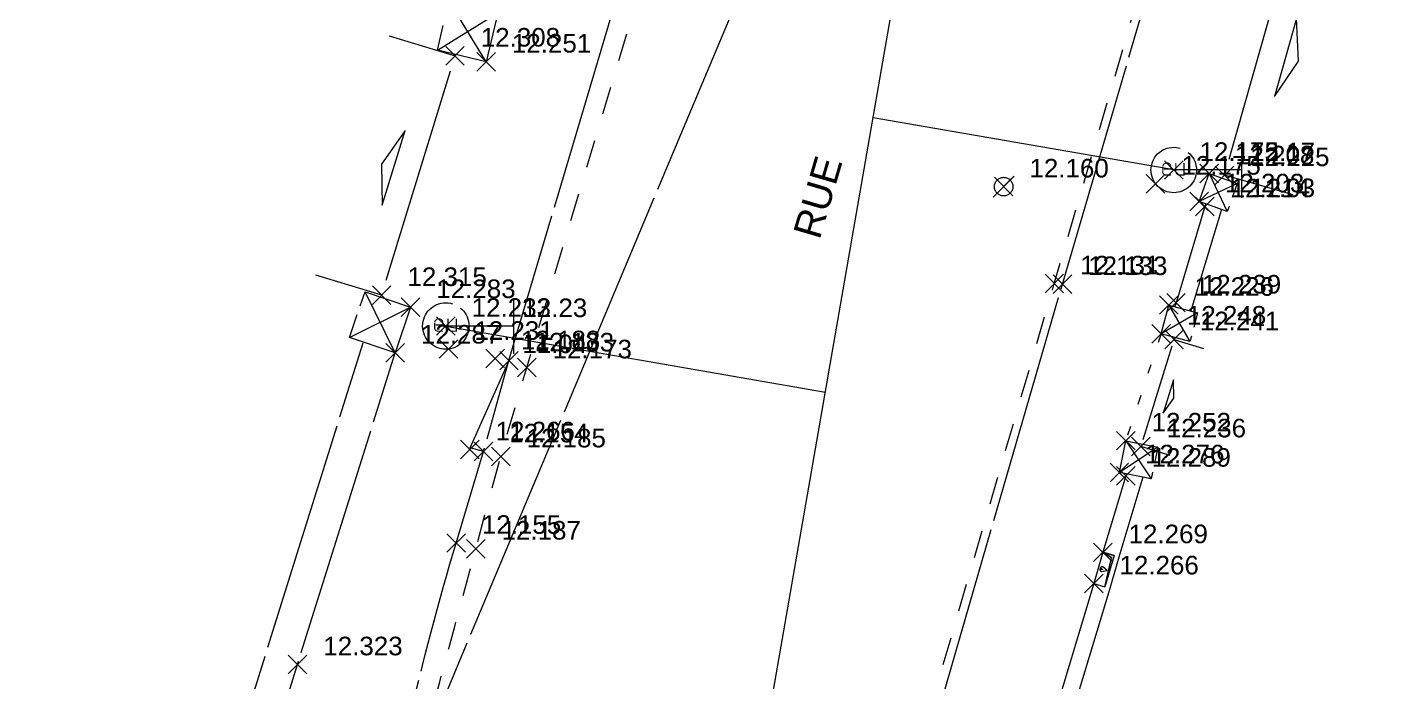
# Model space of a CAD drawing. Header units: metres. Extents: x 1224602 to 1224842, y 7187490 to 7187733.
# Drawn here: x 1224634.05 to 1224648.62, y 7187554.28 to 7187561.33 of the extents above; entities that cross this region are included whole.
import ezdxf
from ezdxf.enums import TextEntityAlignment as Align

# ---------------------------------------------------------------- set-up
doc = ezdxf.new("R2010")
doc.units = ezdxf.units.M
doc.header["$PDMODE"] = 3
doc.header["$PDSIZE"] = 0.1
for name, pattern in [('LL_0822', [2.5, 2.5, 0]), ('LL_0824', [0.35, 0.1, -0.25]), ('LL_0829', [0.6, 0.3, -0.3]), ('SL_1146', [2.5, 2.5, 0]), ('Socle_Continu', [2.5, 2.5, 0]), ('YL_2901', [2.5, 2.5, 0])]:
    doc.linetypes.add(name, pattern=pattern)
for name, color, linetype, lineweight in [('CLOTU_SCS', 212, 'Socle_Continu', 13), ('EAUPO_SCS', 140, 'Socle_Continu', 13), ('GAZFL_SCS', 40, 'Socle_Continu', 13), ('HABIL_SCI', 7, 'Socle_Continu', 13), ('SIGTA_SCI', 7, 'Socle_Continu', 13), ('SIGTO_SCI', 255, 'Socle_Continu', 13), ('VOIRI_SCS', 7, 'Socle_Continu', 13)]:
    doc.layers.add(name, color=color, linetype=linetype, lineweight=lineweight)
for name, color, linetype, lineweight, true_color in [('EAUUS_PSI', 7, 'Socle_Continu', 13, 0x7f3f00), ('EAUUS_SCS', 7, 'Socle_Continu', 13, 0x7f3f00), ('EAUUS_SCT', 7, 'Socle_Continu', 13, 0x7f3f00), ('SIGTS_PSS', 7, 'Socle_Continu', 13, 0x9966cc)]:
    doc.layers.add(name, color=color, linetype=linetype, lineweight=lineweight, true_color=true_color)
doc.styles.add('Reseaux', font='arial.ttf')
doc.styles.get("Standard").update_dxf_attribs({"font": 'arial.ttf'})
doc.linetypes.add('CL_0181', pattern='A,3,-0.15,0.4,-0.381,["eu",Standard,S=0.254,R=0,X=-0.2,Y=-0.1],-0.381,0.4,-0.15', length=4.862)

# ---------------------------------------------------------------- blocks, each defined once
blk = doc.blocks.new('YP_1521')
at = {"layer": 'SIGTO_SCI', "color": 7, "linetype": 'Socle_Continu'}
blk.add_point((0, 0), dxfattribs=at)
at = {"layer": 'SIGTA_SCI', "linetype": 'Socle_Continu'}
blk.add_attdef('ALT', (0.278, 0.099), '', height=0.2, dxfattribs=at)
at = {"layer": 'SIGTA_SCI', "linetype": 'Socle_Continu', "flags": 9}
blk.add_attdef('CALQUE_ALT', (1.69, -1.18), '', height=0.2, dxfattribs=at)
at = {"layer": 'SIGTO_SCI', "linetype": 'Socle_Continu', "flags": 9}
for tag, p in [('ID', (1.69, 0.105)), ('NATURE', (1.69, -0.216)), ('FAMILLE', (1.69, -0.538)), ('CALQUE', (1.69, -0.859)), ('PCRS', (1.69, -1.823))]:
    blk.add_attdef(tag, p, '', height=0.2, dxfattribs=at)
blk = doc.blocks.new('LP_0841')
at = {"layer": 'VOIRI_SCS', "linetype": 'Socle_Continu', "flags": 128}
blk.add_lwpolyline([(0, 0), (0, 0.5), (1, 0)], dxfattribs=at)
at = {"layer": 'VOIRI_SCS', "linetype": 'Socle_Continu', "flags": 9}
for tag, p in [('ID', (1.428, 0.548)), ('NATURE', (1.428, 0.227)), ('FAMILLE', (1.428, -0.095)), ('CALQUE', (1.428, -0.416)), ('PCRS', (1.428, -0.737))]:
    blk.add_attdef(tag, p, '', height=0.2, dxfattribs=at)
blk = doc.blocks.new('AP_0001')
at = {"layer": 'EAUPO_SCS', "linetype": 'Socle_Continu'}
blk.add_line((0.113, 0.113), (-0.113, -0.113), dxfattribs=at)
blk.add_circle((0, 0), 0.1, dxfattribs=at)
at = {"layer": 'EAUPO_SCS', "linetype": 'Socle_Continu', "flags": 9}
for tag, p in [('ID', (0.809, 0.507)), ('NATURE', (0.809, 0.186)), ('FAMILLE', (0.809, -0.135)), ('CALQUE', (0.809, -0.456)), ('PCRS', (0.809, -0.778))]:
    blk.add_attdef(tag, p, '', height=0.2, dxfattribs=at)
blk = doc.blocks.new('CP_0162')
at = {"layer": 'EAUUS_SCS', "linetype": 'Socle_Continu', "const_width": 0.025, "flags": 128}
for points in [[(-0.063, -0.111), (-0.174, -0.111, -0.405328), (-0.241, -0.045), (-0.241, 0.067, -0.999132), (-0.063, 0.067), (-0.063, 0.022), (-0.218, 0.022)], [(0.048, 0.155), (0.048, -0.034, 0.410802), (0.125, -0.111), (0.225, -0.111), (0.225, 0.155)]]:
    blk.add_lwpolyline(points, format="xyb", dxfattribs=at)
at = {"layer": 'EAUUS_SCS', "linetype": 'Socle_Continu'}
blk.add_circle((0, 0), 0.5, dxfattribs=at)
at = {"layer": 'EAUUS_SCS', "linetype": 'Socle_Continu', "flags": 9}
for tag, p in [('ID', (0.918, 0.522)), ('NATURE', (0.918, 0.2)), ('FAMILLE', (0.918, -0.121)), ('CALQUE', (0.918, -0.442)), ('PCRS', (0.918, -0.763))]:
    blk.add_attdef(tag, p, '', height=0.2, dxfattribs=at)
blk = doc.blocks.new('SP_1162')
at = {"layer": 'CLOTU_SCS', "linetype": 'Socle_Continu'}
for p, q in [((0, 0), (1, 1)), ((0, 1), (1, 0))]:
    blk.add_line(p, q, dxfattribs=at)
at = {"layer": 'CLOTU_SCS', "linetype": 'Socle_Continu', "flags": 128}
blk.add_lwpolyline([(1, 0), (0, 0), (0, 1), (1, 1)], close=True, dxfattribs=at)
at = {"layer": 'CLOTU_SCS', "linetype": 'Socle_Continu', "flags": 9}
for tag, p in [('ID', (1.089, 0.299)), ('NATURE', (1.089, -0.022)), ('FAMILLE', (1.089, -0.344)), ('CALQUE', (1.089, -0.665)), ('PCRS', (1.089, -0.986))]:
    blk.add_attdef(tag, p, '', height=0.2, dxfattribs=at)
blk = doc.blocks.new('SP_1161')
at = {"layer": 'CLOTU_SCS', "linetype": 'Socle_Continu'}
for p, q in [((0, 0), (0, 0.2745)), ((1, 0.2745), (1, 0)), ((0.5, 0.1545), (0.3438, 0.103)), ((0.6563, 0.103), (0.5, 0.1545)), ((0.3438, 0.103), (0.6563, 0.103)), ((0.0625, 0), (0.9375, 0))]:
    blk.add_line(p, q, dxfattribs=at)
at = {"layer": 'CLOTU_SCS', "linetype": 'Socle_Continu', "flags": 9}
for tag, p in [('ID', (1.3598, 0.3853)), ('NATURE', (1.3598, 0.0641)), ('FAMILLE', (1.3598, -0.2572)), ('CALQUE', (1.3598, -0.5785)), ('PCRS', (1.3598, -0.8998))]:
    blk.add_attdef(tag, p, '', height=0.2, dxfattribs=at)
blk = doc.blocks.new('JP_0703')
at = {"layer": 'GAZFL_SCS', "linetype": 'Socle_Continu'}
blk.add_hatch(color=256, dxfattribs=at).paths.add_polyline_path([(0, 0), (0, 0.359), (1, 0.359), (0.088, 0.3)])
h = blk.add_hatch(color=256, dxfattribs=at)
edge = h.paths.add_edge_path()
edge.add_line((0.505, 0.179), (0.471, 0.106))
edge.add_line((0.471, 0.106), (0.471, 0.096))
edge.add_ellipse((0.505, 0.099), major_axis=(-0.0336, 0), ratio=0.758629, start_angle=5.446, end_angle=174.554)
edge.add_line((0.538, 0.096), (0.538, 0.106))
edge.add_line((0.538, 0.106), (0.505, 0.179))
at = {"layer": 'GAZFL_SCS', "linetype": 'Socle_Continu', "flags": 128}
blk.add_lwpolyline([(0, 0.359), (0, 0), (1, 0), (1, 0.359)], close=True, dxfattribs=at)
at = {"layer": 'GAZFL_SCS', "linetype": 'Socle_Continu'}
blk.add_lwpolyline([(0, 0), (0, 0.359), (1, 0.359), (0.088, 0.3)], close=True, dxfattribs=at)
blk.add_lwpolyline([(0.578, 0.106), (0.578, 0.124), (0.505, 0.281), (0.432, 0.124), (0.432, 0.106, 0.066358), (0.436, 0.095, 0.1059), (0.452, 0.076, 0.086348), (0.476, 0.064, 0.076263), (0.505, 0.059, 0.076263), (0.534, 0.064, 0.086348), (0.557, 0.076, 0.1059), (0.574, 0.095, 0.066358)], format="xyb", close=True, dxfattribs=at)
at = {"layer": 'GAZFL_SCS', "linetype": 'Socle_Continu', "flags": 9}
for tag, p in [('ID', (1.013, 0.696)), ('NATURE', (1.013, 0.374)), ('FAMILLE', (1.013, 0.053)), ('CALQUE', (1.013, -0.268)), ('PCRS', (1.013, -0.589))]:
    blk.add_attdef(tag, p, '', height=0.2, dxfattribs=at)
blk = doc.blocks.new('ZP_1565')
at = {"layer": 'HABIL_SCI', "linetype": 'Socle_Continu'}
blk.add_attdef('TYPE', text='', height=0.3, dxfattribs=at).set_placement((0, 0), align=Align.MIDDLE_CENTER)
at = {"layer": 'HABIL_SCI', "linetype": 'Socle_Continu', "flags": 9}
for tag, p in [('ID', (0.547, -0.599)), ('NATURE', (0.547, -0.92)), ('FAMILLE', (0.547, -1.242)), ('CALQUE', (0.547, -1.563)), ('PCRS', (0.533, -1.833))]:
    blk.add_attdef(tag, p, '', height=0.2, dxfattribs=at)
blk = doc.blocks.new('CP_2101')
at = {"layer": 'EAUUS_PSI', "linetype": 'Socle_Continu'}
blk.add_line((0.733, 0), (0, 0), dxfattribs=at)
at = {"layer": 'EAUUS_PSI', "linetype": 'Socle_Continu', "flags": 128}
blk.add_lwpolyline([(0.733, -0.3), (0.733, 0.3)], dxfattribs=at)
at = {"layer": 'EAUUS_PSI', "linetype": 'Socle_Continu'}
blk.add_point((0, 0), dxfattribs=at)
at = {"layer": 'EAUUS_PSI', "linetype": 'Socle_Continu', "style": 'Reseaux', "flags": 9}
for tag, p in [('ID', (2.525, 0.541)), ('NATURE', (2.525, 0.22))]:
    blk.add_attdef(tag, p, '', height=0.2, dxfattribs=at)
at = {"layer": 'EAUUS_PSI', "linetype": 'Socle_Continu'}
for tag, p in [('TAMPON', (0.824, 0.196)), ('RADIER', (0.824, -0.192))]:
    blk.add_attdef(tag, text='', height=0.2, dxfattribs=at).set_placement(p, align=Align.MIDDLE_LEFT)
at = {"layer": 'EAUUS_PSI', "linetype": 'Socle_Continu', "flags": 9}
for tag, p in [('FAMILLE', (2.525, -0.101)), ('CALQUE', (2.525, -0.423))]:
    blk.add_attdef(tag, p, '', height=0.2, dxfattribs=at)

msp = doc.modelspace()

# ---------------------------------------------------------------- linework, layer by layer
at = {"layer": 'CLOTU_SCS', "linetype": 'SL_1146', "flags": 128}
for points in [[(1224646.746, 7187559.425), (1224646.738, 7187559.397), (1224646.427, 7187558.361), (1224646.414, 7187558.319)], [(1224646.916, 7187559.364), (1224646.588, 7187558.272)], [(1224635.364, 7187549.623), (1224635.563, 7187550.94), (1224635.699, 7187551.6), (1224635.848, 7187552.106), (1224636.094, 7187552.868), (1224636.62, 7187554.573), (1224637.672, 7187557.93)], [(1224635.72, 7187549.569), (1224635.917, 7187550.877), (1224636.048, 7187551.512), (1224636.192, 7187552), (1224636.437, 7187552.76), (1224636.964, 7187554.466), (1224638.016, 7187557.822)], [(1224645.891, 7187556.517), (1224645.885, 7187556.496), (1224645.638, 7187555.673), (1224645.541, 7187555.336), (1224644.72, 7187552.603), (1224644.709, 7187552.567)], [(1224646.069, 7187556.481), (1224645.811, 7187555.622), (1224645.713, 7187555.285), (1224644.88, 7187552.512)]]:
    msp.add_lwpolyline(points, dxfattribs=at)
at = {"layer": 'EAUUS_SCT', "linetype": 'CL_0181', "flags": 128}
for points in [[(1224637.395, 7187527.205), (1224644.9, 7187570.325)], [(1224646.402, 7187559.79), (1224643.165, 7187560.353)], [(1224638.562, 7187558.11), (1224642.65, 7187557.399)]]:
    msp.add_lwpolyline(points, dxfattribs=at)
at = {"layer": 'SIGTS_PSS', "linetype": 'YL_2901', "flags": 128}
msp.add_lwpolyline([(1224634.276, 7187497.942), (1224637.589, 7187551.832), (1224655.154, 7187593.64), (1224718.643, 7187594.665)], dxfattribs=at)
at = {"layer": 'VOIRI_SCS', "linetype": 'LL_0829', "flags": 128}
for points in [[(1224626.147, 7187507.126), (1224626.521, 7187507.169), (1224627.563, 7187507.319), (1224628.544, 7187507.585), (1224628.972, 7187507.797), (1224629.408, 7187508.107), (1224629.818, 7187508.435), (1224630.152, 7187508.77), (1224630.681, 7187509.335), (1224631.353, 7187510.085, 0.02522), (1224632.919, 7187512.078, 0.014512), (1224634.564, 7187514.555, 0.098052), (1224635.533, 7187517.116, 0.026815), (1224635.739, 7187518.935), (1224635.913, 7187521.882), (1224636.099, 7187525.273), (1224636.469, 7187532.058), (1224636.644, 7187535.205), (1224636.808, 7187538.367), (1224636.86, 7187539.359), (1224637.201, 7187545.57), (1224637.271, 7187546.685, -0.038044), (1224637.467, 7187549.194, -0.007798), (1224637.904, 7187551.747, -0.018751), (1224638.369, 7187553.8, -0.001515), (1224638.884, 7187555.711), (1224639.154, 7187556.704), (1224639.434, 7187557.663), (1224640.566, 7187561.437), (1224641.354, 7187564.078), (1224641.646, 7187565.104), (1224642.436, 7187567.823), (1224643.405, 7187571.094), (1224644.888, 7187576.192), (1224646.09, 7187580.337), (1224646.548, 7187581.738), (1224646.796, 7187582.433), (1224647.064, 7187583.119), (1224647.367, 7187583.815), (1224647.698, 7187584.498), (1224648.051, 7187585.17), (1224648.428, 7187585.836), (1224648.818, 7187586.481), (1224649.228, 7187587.12), (1224649.658, 7187587.746), (1224650.106, 7187588.358), (1224650.505, 7187588.868), (1224650.919, 7187589.366), (1224651.347, 7187589.852), (1224651.789, 7187590.324), (1224652.127, 7187590.665), (1224652.247, 7187590.781), (1224652.718, 7187591.224), (1224653.199, 7187591.656), (1224653.688, 7187592.08), (1224654.488, 7187592.748), (1224654.897, 7187593.07), (1224655.294, 7187593.367), (1224655.314, 7187593.382), (1224655.741, 7187593.68), (1224656.176, 7187593.967), (1224656.619, 7187594.241), (1224657.069, 7187594.504), (1224657.537, 7187594.763), (1224658.011, 7187595.012), (1224658.49, 7187595.25), (1224658.861, 7187595.426), (1224658.973, 7187595.478), (1224659.951, 7187595.91), (1224660.941, 7187596.317), (1224661.764, 7187596.636), (1224662.18, 7187596.783), (1224662.599, 7187596.918), (1224663.023, 7187597.036), (1224663.16, 7187597.071), (1224663.451, 7187597.136), (1224663.883, 7187597.223), (1224664.315, 7187597.309), (1224664.968, 7187597.446), (1224665.147, 7187597.478), (1224665.989, 7187597.591), (1224666.655, 7187597.663), (1224666.997, 7187597.694), (1224667.322, 7187597.717), (1224668.66, 7187597.775), (1224672.782, 7187597.942), (1224678.914, 7187598.238), (1224682.01, 7187598.389), (1224683.1, 7187598.447), (1224689.8, 7187598.76)], [(1224644.078, 7187501.549), (1224644.034, 7187501.501), (1224643.744, 7187501.853), (1224643.4, 7187502.386), (1224642.906, 7187503.228, -0.027651), (1224642.139, 7187504.723, -0.022541), (1224641.356, 7187506.72, -0.043092), (1224640.786, 7187509.024, -0.028132), (1224640.574, 7187511.143, -0.024631), (1224640.583, 7187512.888), (1224641.255, 7187525.171), (1224641.628, 7187532.271), (1224641.993, 7187538.915), (1224642.31, 7187544.784, -0.030432), (1224642.672, 7187549.009, -0.025828), (1224643.388, 7187552.575, -0.008562), (1224643.682, 7187553.653), (1224645.116, 7187558.567), (1224647.474, 7187566.627), (1224649.683, 7187574.216), (1224651.163, 7187579.297), (1224651.544, 7187580.298), (1224651.945, 7187581.288), (1224652.158, 7187581.776), (1224652.383, 7187582.258), (1224652.622, 7187582.733), (1224652.877, 7187583.198), (1224653.155, 7187583.661), (1224653.451, 7187584.114), (1224653.761, 7187584.558), (1224654.086, 7187584.992), (1224654.422, 7187585.419), (1224654.768, 7187585.838), (1224655.48, 7187586.655), (1224655.822, 7187587.022), (1224656.176, 7187587.378), (1224656.54, 7187587.723), (1224656.915, 7187588.057), (1224657.299, 7187588.382), (1224657.693, 7187588.696), (1224658.094, 7187589), (1224658.137, 7187589.031), (1224658.504, 7187589.294), (1224658.92, 7187589.578), (1224659.345, 7187589.85), (1224659.777, 7187590.11), (1224660.215, 7187590.357), (1224660.662, 7187590.589), (1224661.115, 7187590.806), (1224661.575, 7187591.007), (1224662.041, 7187591.191), (1224662.539, 7187591.367), (1224662.704, 7187591.423), (1224663.372, 7187591.642), (1224664.291, 7187591.936), (1224664.586, 7187592.025), (1224665.2, 7187592.193), (1224665.821, 7187592.332), (1224666.454, 7187592.435), (1224667.092, 7187592.512), (1224667.407, 7187592.545), (1224667.731, 7187592.577), (1224668.371, 7187592.63), (1224669.161, 7187592.668), (1224669.953, 7187592.689), (1224673.106, 7187592.813), (1224674.4, 7187592.888), (1224680.497, 7187593.17), (1224681.064, 7187593.191), (1224682.086, 7187593.241), (1224682.09, 7187593.323), (1224684.143, 7187593.419), (1224685.151, 7187593.466), (1224697.274, 7187593.986), (1224699.248, 7187594.079), (1224702.348, 7187594.199), (1224703.565, 7187594.262), (1224708.929, 7187594.505), (1224709.755, 7187594.546), (1224709.931, 7187594.717)]]:
    msp.add_lwpolyline(points, format="xyb", dxfattribs=at)
at = {"layer": 'VOIRI_SCS', "linetype": 'LL_0822', "flags": 128}
for points in [[(1224647.162, 7187498.596), (1224646.663, 7187498.828), (1224646.236, 7187499.121), (1224645.86, 7187499.464), (1224645.497, 7187499.852), (1224645.129, 7187500.244), (1224644.781, 7187500.628), (1224644.467, 7187501.042), (1224644.078, 7187501.549), (1224643.481, 7187502.422), (1224642.986, 7187503.255, -0.032483), (1224642.213, 7187504.765, -0.019871), (1224641.447, 7187506.749, -0.04358), (1224640.88, 7187509.051, -0.026917), (1224640.67, 7187511.128, -0.025481), (1224640.678, 7187512.874), (1224641.356, 7187525.176), (1224641.741, 7187532.291), (1224642.087, 7187538.898), (1224642.402, 7187544.764, -0.039951), (1224642.76, 7187548.994, -0.018811), (1224643.494, 7187552.584, -0.010668), (1224643.773, 7187553.63), (1224645.203, 7187558.561), (1224647.561, 7187566.605), (1224649.777, 7187574.205), (1224651.248, 7187579.269), (1224651.634, 7187580.271), (1224652.039, 7187581.263), (1224652.253, 7187581.752), (1224652.479, 7187582.236), (1224652.718, 7187582.712), (1224652.956, 7187583.152), (1224652.972, 7187583.181), (1224653.244, 7187583.64), (1224653.532, 7187584.09), (1224653.836, 7187584.531), (1224654.154, 7187584.962), (1224654.485, 7187585.384), (1224654.828, 7187585.797), (1224655.182, 7187586.2), (1224655.546, 7187586.594), (1224655.895, 7187586.954), (1224656.251, 7187587.305), (1224656.614, 7187587.648), (1224656.986, 7187587.982), (1224657.366, 7187588.307), (1224657.754, 7187588.622), (1224658.151, 7187588.927), (1224658.197, 7187588.962), (1224658.556, 7187589.223), (1224658.969, 7187589.508), (1224659.39, 7187589.781), (1224659.819, 7187590.042), (1224660.256, 7187590.289), (1224660.7, 7187590.521), (1224661.151, 7187590.738), (1224661.609, 7187590.938), (1224662.075, 7187591.121), (1224662.582, 7187591.298), (1224662.716, 7187591.341), (1224663.04, 7187591.442), (1224663.364, 7187591.542), (1224664.326, 7187591.854), (1224664.601, 7187591.939), (1224665.228, 7187592.111), (1224665.862, 7187592.253), (1224666.486, 7187592.358), (1224667.114, 7187592.434), (1224667.424, 7187592.462), (1224667.745, 7187592.485), (1224668.377, 7187592.52), (1224669.954, 7187592.588), (1224673.122, 7187592.741), (1224674.389, 7187592.78), (1224680.515, 7187593.068), (1224680.849, 7187593.082), (1224681.068, 7187593.105), (1224682.101, 7187593.145), (1224683.879, 7187593.218), (1224685.161, 7187593.277), (1224697.286, 7187593.798), (1224699.182, 7187593.881)], [(1224637.053, 7187546.709, -0.005161), (1224637.269, 7187549.229, -0.033272), (1224637.69, 7187551.798, 0.000713), (1224638.164, 7187553.849, -0.016077), (1224638.672, 7187555.773), (1224638.967, 7187556.758), (1224639.242, 7187557.737), (1224640.353, 7187561.478), (1224641.136, 7187564.141), (1224641.445, 7187565.174), (1224642.23, 7187567.86), (1224643.175, 7187571.099)]]:
    msp.add_lwpolyline(points, format="xyb", dxfattribs=at)
at = {"layer": 'VOIRI_SCS', "linetype": 'LL_0824', "flags": 128}
msp.add_lwpolyline([(1224646.266, 7187558.026), (1224645.886, 7187556.875)], dxfattribs=at)

# ---------------------------------------------------------------- block references
at = {"layer": 'CLOTU_SCS', "linetype": 'Socle_Continu'}
for p, xscale, yscale, rotation in [((1224647.711, 7187562.427), 2.799799004954603, 2.799799004954603, 254.1794960657686), ((1224637.871, 7187558.442), 2.695930860442203, 2.695930860442203, 72.96561449321315), ((1224646.405, 7187557.965), 1.2068856875725, 1.2068856875725, 252.8222037644659)]:
    msp.add_blockref('SP_1161', p, dxfattribs=dict(at, xscale=xscale, yscale=yscale, rotation=rotation))
at = {"layer": 'CLOTU_SCS', "color": 6, "linetype": 'Socle_Continu'}
for p, xscale, yscale, rotation in [((1224638.996, 7187560.956), 0.5395827813662767, 0.5395827813662767, 76.49269410220657), ((1224646.784, 7187559.752), 0.3207826142278286, 0.3207826142278286, 250.2886731744175), ((1224638.016, 7187557.822), 0.517365922930075, 0.517365922930075, 71.33930719206396), ((1224646.349, 7187558.336), 0.3213380628071118, 0.3213380628071118, 254.9939841144728), ((1224645.886, 7187556.875), 0.3501328713160086, 0.3501328713160086, 258.5791879761013)]:
    msp.add_blockref('SP_1162', p, dxfattribs=dict(at, xscale=xscale, yscale=yscale, rotation=rotation))
at = {"layer": 'EAUPO_SCS', "linetype": 'Socle_Continu'}
msp.add_blockref('AP_0001', (1224644.57, 7187559.611), dxfattribs=at)
at = {"layer": 'EAUUS_PSI', "linetype": 'Socle_Continu'}
for p, values in [((1224646.402, 7187559.79), {'TAMPON': '12.17', 'RADIER': '11.03'}), ((1224638.562, 7187558.11), {'TAMPON': '12.23', 'RADIER': '11.04'})]:
    msp.add_blockref('CP_2101', p, dxfattribs=at).add_auto_attribs(values)
at = {"layer": 'EAUUS_SCS', "linetype": 'Socle_Continu'}
for p, xscale, yscale in [((1224646.402, 7187559.79), 0.4897987561849744, 0.4897987561849744), ((1224638.562, 7187558.11), 0.4993714094051352, 0.4993714094051352)]:
    msp.add_blockref('CP_0162', p, dxfattribs=dict(at, xscale=xscale, yscale=yscale))
at = {"layer": 'GAZFL_SCS', "linetype": 'Socle_Continu', "xscale": 0.3505893154999942, "yscale": 0.3505893154999942, "rotation": 253.8735572065903}
msp.add_blockref('JP_0703', (1224645.638, 7187555.673), dxfattribs=at)
at = {"layer": 'HABIL_SCI', "linetype": 'Socle_Continu', "rotation": 73.6591869173274}
msp.add_blockref('ZP_1565', (1224644.599, 7187566.424), dxfattribs=at).add_auto_attribs({'TYPE': 'RUE                                                   DES                                                   AJONCS'})
at = {"layer": 'SIGTO_SCI', "linetype": 'Socle_Continu'}
ref = msp.add_blockref('YP_1521', (1224638.661, 7187561.02), dxfattribs=at)
ref.add_attrib('ALT', '12.308', (1224638.938, 7187561.119), dxfattribs={"layer": 'SIGTA_SCI', "linetype": 'Socle_Continu', "height": 0.2})
ref = msp.add_blockref('YP_1521', (1224638.996, 7187560.956), dxfattribs=at)
ref.add_attrib('ALT', '12.251', (1224639.274, 7187561.055), dxfattribs={"layer": 'SIGTA_SCI', "linetype": 'Socle_Continu', "height": 0.2})
ref = msp.add_blockref('YP_1521', (1224646.402, 7187559.79), dxfattribs=at)
ref.add_attrib('ALT', '12.175', (1224646.68, 7187559.888), dxfattribs={"layer": 'SIGTA_SCI', "linetype": 'Socle_Continu', "height": 0.2})
ref = msp.add_blockref('YP_1521', (1224646.207, 7187559.641), dxfattribs=at)
ref.add_attrib('ALT', '12.175', (1224646.485, 7187559.74), dxfattribs={"layer": 'SIGTA_SCI', "linetype": 'Socle_Continu', "height": 0.2})
ref = msp.add_blockref('YP_1521', (1224646.784, 7187559.752), dxfattribs=at)
ref.add_attrib('ALT', '12.208', (1224647.062, 7187559.851), dxfattribs={"layer": 'SIGTA_SCI', "linetype": 'Socle_Continu', "height": 0.2})
ref = msp.add_blockref('YP_1521', (1224646.948, 7187559.733), dxfattribs=at)
ref.add_attrib('ALT', '12.225', (1224647.226, 7187559.832), dxfattribs={"layer": 'SIGTA_SCI', "linetype": 'Socle_Continu', "height": 0.2})
ref = msp.add_blockref('YP_1521', (1224644.57, 7187559.611), dxfattribs=at)
ref.add_attrib('ALT', '12.160', (1224644.848, 7187559.71), dxfattribs={"layer": 'SIGTA_SCI', "linetype": 'Socle_Continu', "height": 0.2})
ref = msp.add_blockref('YP_1521', (1224646.676, 7187559.45), dxfattribs=at)
ref.add_attrib('ALT', '12.203', (1224646.954, 7187559.549), dxfattribs={"layer": 'SIGTA_SCI', "linetype": 'Socle_Continu', "height": 0.2})
ref = msp.add_blockref('YP_1521', (1224646.738, 7187559.397), dxfattribs=at)
ref.add_attrib('ALT', '12.214', (1224647.016, 7187559.495), dxfattribs={"layer": 'SIGTA_SCI', "linetype": 'Socle_Continu', "height": 0.2})
ref = msp.add_blockref('YP_1521', (1224645.116, 7187558.567), dxfattribs=at)
ref.add_attrib('ALT', '12.131', (1224645.394, 7187558.666), dxfattribs={"layer": 'SIGTA_SCI', "linetype": 'Socle_Continu', "height": 0.2})
ref = msp.add_blockref('YP_1521', (1224645.203, 7187558.561), dxfattribs=at)
ref.add_attrib('ALT', '12.133', (1224645.48, 7187558.659), dxfattribs={"layer": 'SIGTA_SCI', "linetype": 'Socle_Continu', "height": 0.2})
ref = msp.add_blockref('YP_1521', (1224637.871, 7187558.442), dxfattribs=at)
ref.add_attrib('ALT', '12.315', (1224638.149, 7187558.541), dxfattribs={"layer": 'SIGTA_SCI', "linetype": 'Socle_Continu', "height": 0.2})
ref = msp.add_blockref('YP_1521', (1224638.181, 7187558.312), dxfattribs=at)
ref.add_attrib('ALT', '12.283', (1224638.459, 7187558.411), dxfattribs={"layer": 'SIGTA_SCI', "linetype": 'Socle_Continu', "height": 0.2})
ref = msp.add_blockref('YP_1521', (1224646.349, 7187558.336), dxfattribs=at)
ref.add_attrib('ALT', '12.226', (1224646.627, 7187558.435), dxfattribs={"layer": 'SIGTA_SCI', "linetype": 'Socle_Continu', "height": 0.2})
ref = msp.add_blockref('YP_1521', (1224646.427, 7187558.361), dxfattribs=at)
ref.add_attrib('ALT', '12.239', (1224646.705, 7187558.46), dxfattribs={"layer": 'SIGTA_SCI', "linetype": 'Socle_Continu', "height": 0.2})
ref = msp.add_blockref('YP_1521', (1224638.562, 7187558.11), dxfattribs=at)
ref.add_attrib('ALT', '12.233', (1224638.84, 7187558.209), dxfattribs={"layer": 'SIGTA_SCI', "linetype": 'Socle_Continu', "height": 0.2})
ref = msp.add_blockref('YP_1521', (1224646.266, 7187558.026), dxfattribs=at)
ref.add_attrib('ALT', '12.248', (1224646.544, 7187558.125), dxfattribs={"layer": 'SIGTA_SCI', "linetype": 'Socle_Continu', "height": 0.2})
ref = msp.add_blockref('YP_1521', (1224646.405, 7187557.965), dxfattribs=at)
ref.add_attrib('ALT', '12.241', (1224646.683, 7187558.064), dxfattribs={"layer": 'SIGTA_SCI', "linetype": 'Socle_Continu', "height": 0.2})
ref = msp.add_blockref('YP_1521', (1224638.016, 7187557.822), dxfattribs=at)
ref.add_attrib('ALT', '12.287', (1224638.294, 7187557.921), dxfattribs={"layer": 'SIGTA_SCI', "linetype": 'Socle_Continu', "height": 0.2})
ref = msp.add_blockref('YP_1521', (1224638.591, 7187557.862), dxfattribs=at)
ref.add_attrib('ALT', '12.231', (1224638.869, 7187557.961), dxfattribs={"layer": 'SIGTA_SCI', "linetype": 'Socle_Continu', "height": 0.2})
ref = msp.add_blockref('YP_1521', (1224639.093, 7187557.76), dxfattribs=at)
ref.add_attrib('ALT', '12.188', (1224639.371, 7187557.859), dxfattribs={"layer": 'SIGTA_SCI', "linetype": 'Socle_Continu', "height": 0.2})
ref = msp.add_blockref('YP_1521', (1224639.242, 7187557.737), dxfattribs=at)
ref.add_attrib('ALT', '12.133', (1224639.52, 7187557.836), dxfattribs={"layer": 'SIGTA_SCI', "linetype": 'Socle_Continu', "height": 0.2})
ref = msp.add_blockref('YP_1521', (1224639.434, 7187557.663), dxfattribs=at)
ref.add_attrib('ALT', '12.173', (1224639.712, 7187557.762), dxfattribs={"layer": 'SIGTA_SCI', "linetype": 'Socle_Continu', "height": 0.2})
ref = msp.add_blockref('YP_1521', (1224645.886, 7187556.875), dxfattribs=at)
ref.add_attrib('ALT', '12.252', (1224646.164, 7187556.974), dxfattribs={"layer": 'SIGTA_SCI', "linetype": 'Socle_Continu', "height": 0.2})
ref = msp.add_blockref('YP_1521', (1224638.82, 7187556.78), dxfattribs=at)
ref.add_attrib('ALT', '12.266', (1224639.098, 7187556.879), dxfattribs={"layer": 'SIGTA_SCI', "linetype": 'Socle_Continu', "height": 0.2})
ref = msp.add_blockref('YP_1521', (1224638.967, 7187556.758), dxfattribs=at)
ref.add_attrib('ALT', '12.154', (1224639.245, 7187556.857), dxfattribs={"layer": 'SIGTA_SCI', "linetype": 'Socle_Continu', "height": 0.2})
ref = msp.add_blockref('YP_1521', (1224639.154, 7187556.704), dxfattribs=at)
ref.add_attrib('ALT', '12.185', (1224639.432, 7187556.803), dxfattribs={"layer": 'SIGTA_SCI', "linetype": 'Socle_Continu', "height": 0.2})
ref = msp.add_blockref('YP_1521', (1224646.049, 7187556.812), dxfattribs=at)
ref.add_attrib('ALT', '12.236', (1224646.327, 7187556.911), dxfattribs={"layer": 'SIGTA_SCI', "linetype": 'Socle_Continu', "height": 0.2})
ref = msp.add_blockref('YP_1521', (1224645.816, 7187556.532), dxfattribs=at)
ref.add_attrib('ALT', '12.276', (1224646.094, 7187556.631), dxfattribs={"layer": 'SIGTA_SCI', "linetype": 'Socle_Continu', "height": 0.2})
ref = msp.add_blockref('YP_1521', (1224645.885, 7187556.496), dxfattribs=at)
ref.add_attrib('ALT', '12.289', (1224646.163, 7187556.595), dxfattribs={"layer": 'SIGTA_SCI', "linetype": 'Socle_Continu', "height": 0.2})
ref = msp.add_blockref('YP_1521', (1224638.672, 7187555.773), dxfattribs=at)
ref.add_attrib('ALT', '12.155', (1224638.95, 7187555.872), dxfattribs={"layer": 'SIGTA_SCI', "linetype": 'Socle_Continu', "height": 0.2})
ref = msp.add_blockref('YP_1521', (1224638.884, 7187555.711), dxfattribs=at)
ref.add_attrib('ALT', '12.187', (1224639.162, 7187555.81), dxfattribs={"layer": 'SIGTA_SCI', "linetype": 'Socle_Continu', "height": 0.2})
ref = msp.add_blockref('YP_1521', (1224645.638, 7187555.673), dxfattribs=at)
ref.add_attrib('ALT', '12.269', (1224645.916, 7187555.771), dxfattribs={"layer": 'SIGTA_SCI', "linetype": 'Socle_Continu', "height": 0.2})
ref = msp.add_blockref('YP_1521', (1224645.541, 7187555.336), dxfattribs=at)
ref.add_attrib('ALT', '12.266', (1224645.818, 7187555.435), dxfattribs={"layer": 'SIGTA_SCI', "linetype": 'Socle_Continu', "height": 0.2})
ref = msp.add_blockref('YP_1521', (1224636.964, 7187554.466), dxfattribs=at)
ref.add_attrib('ALT', '12.323', (1224637.242, 7187554.564), dxfattribs={"layer": 'SIGTA_SCI', "linetype": 'Socle_Continu', "height": 0.2})
at = {"layer": 'VOIRI_SCS', "linetype": 'Socle_Continu', "xscale": 1.0117, "yscale": 0.2968641440749665, "zscale": 1.97109563654666, "rotation": 74.2833914156233}
msp.add_blockref('LP_0841', (1224638.967, 7187556.758), dxfattribs=at)

doc.saveas('drawing.dxf')
